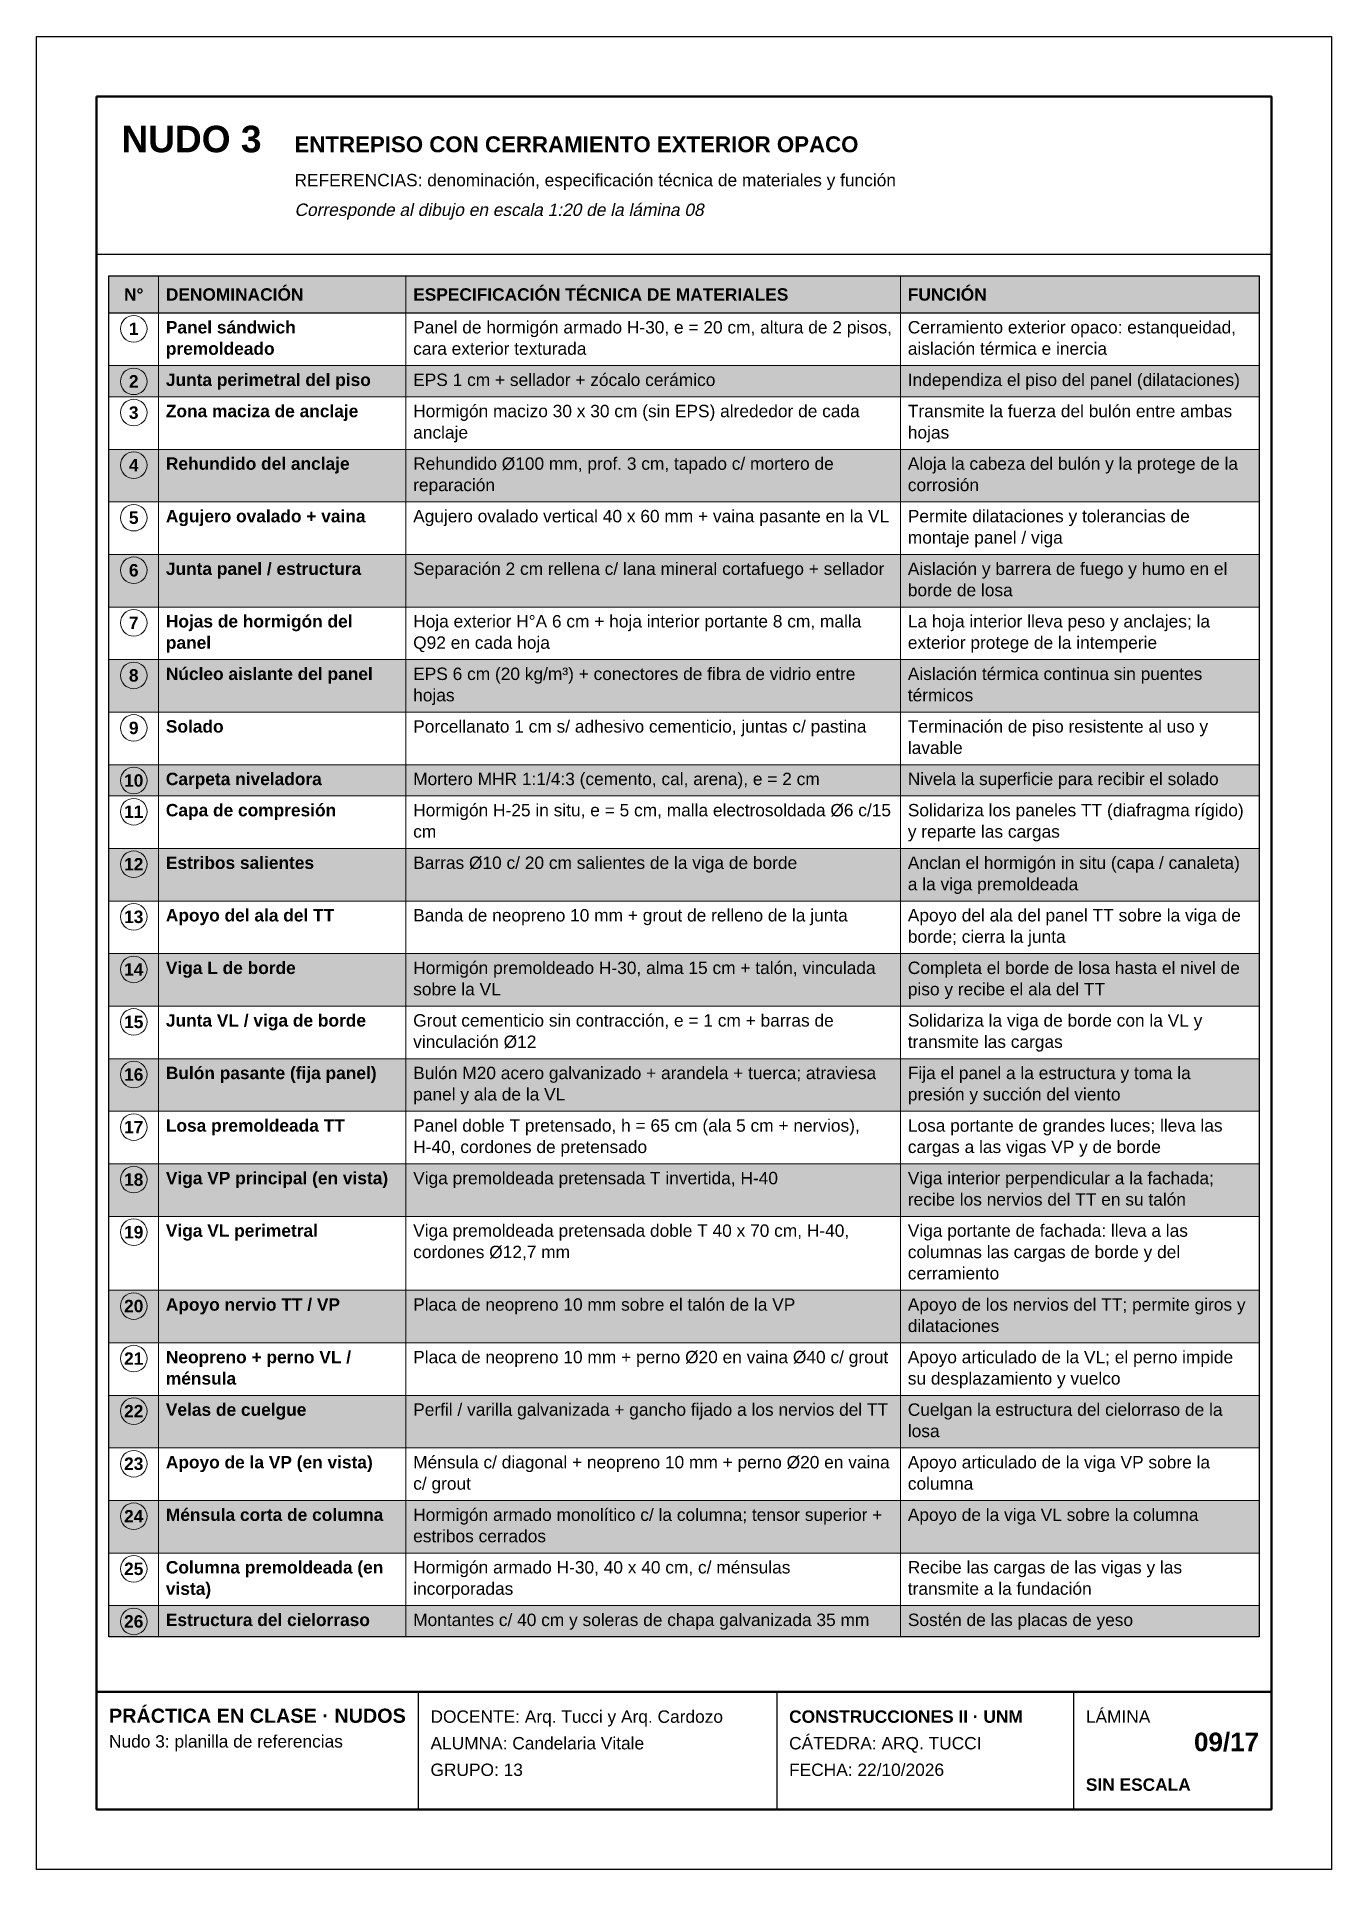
# Model space of a CAD drawing. Header units: millimetres. Extents: x 6 to 4194, y 6 to 5934.
import ezdxf
from ezdxf.enums import TextEntityAlignment as Align

# ---------------------------------------------------------------- set-up
doc = ezdxf.new("R2010")
doc.units = ezdxf.units.MM
doc.header["$LTSCALE"] = 20
for name, color, linetype in [('X-MARCO', 7, 'Continuous'), ('X-ROTULO', 7, 'Continuous'), ('X-TABLA', 7, 'Continuous'), ('X-TEXTOS', 7, 'Continuous')]:
    doc.layers.add(name, color=color, linetype=linetype)
doc.styles.add('ARIAL', font='arial.ttf')
doc.styles.add('ARIAL-B', font='arialbd.ttf')

msp = doc.modelspace()

# ---------------------------------------------------------------- hatches: boundary and pattern name
at = {"layer": 'X-TABLA', "true_color": 0xd9d9d9}
h = msp.add_hatch(color=254, dxfattribs=at)
h.dxf.hatch_style = 1
h.paths.add_polyline_path([(240, 5160), (3960, 5160), (3960, 5040), (240, 5040)])
at = {"layer": 'X-TABLA', "true_color": 0xf2f2f2}
h = msp.add_hatch(color=7, dxfattribs=at)
h.dxf.hatch_style = 1
h.paths.add_polyline_path([(240, 4870), (3960, 4870), (3960, 4769), (240, 4769)])
h = msp.add_hatch(color=7, dxfattribs=at)
h.dxf.hatch_style = 1
h.paths.add_polyline_path([(240, 4599), (3960, 4599), (3960, 4429), (240, 4429)])
h = msp.add_hatch(color=7, dxfattribs=at)
h.dxf.hatch_style = 1
h.paths.add_polyline_path([(240, 4259), (3960, 4259), (3960, 4089), (240, 4089)])
h = msp.add_hatch(color=7, dxfattribs=at)
h.dxf.hatch_style = 1
h.paths.add_polyline_path([(240, 3919), (3960, 3919), (3960, 3749), (240, 3749)])
h = msp.add_hatch(color=7, dxfattribs=at)
h.dxf.hatch_style = 1
h.paths.add_polyline_path([(240, 3579), (3960, 3579), (3960, 3478), (240, 3478)])
h = msp.add_hatch(color=7, dxfattribs=at)
h.dxf.hatch_style = 1
h.paths.add_polyline_path([(240, 3308), (3960, 3308), (3960, 3138), (240, 3138)])
h = msp.add_hatch(color=7, dxfattribs=at)
h.dxf.hatch_style = 1
h.paths.add_polyline_path([(240, 2968), (3960, 2968), (3960, 2798), (240, 2798)])
h = msp.add_hatch(color=7, dxfattribs=at)
h.dxf.hatch_style = 1
h.paths.add_polyline_path([(240, 2628), (3960, 2628), (3960, 2458), (240, 2458)])
h = msp.add_hatch(color=7, dxfattribs=at)
h.dxf.hatch_style = 1
h.paths.add_polyline_path([(240, 2288), (3960, 2288), (3960, 2118), (240, 2118)])
h = msp.add_hatch(color=7, dxfattribs=at)
h.dxf.hatch_style = 1
h.paths.add_polyline_path([(240, 1879), (3960, 1879), (3960, 1709), (240, 1709)])
h = msp.add_hatch(color=7, dxfattribs=at)
h.dxf.hatch_style = 1
h.paths.add_polyline_path([(240, 1539), (3960, 1539), (3960, 1369), (240, 1369)])
h = msp.add_hatch(color=7, dxfattribs=at)
h.dxf.hatch_style = 1
h.paths.add_polyline_path([(240, 1199), (3960, 1199), (3960, 1029), (240, 1029)])
h = msp.add_hatch(color=7, dxfattribs=at)
h.dxf.hatch_style = 1
h.paths.add_polyline_path([(240, 859), (3960, 859), (3960, 758), (240, 758)])

# ---------------------------------------------------------------- linework, layer by layer
at = {"layer": 'X-MARCO', "lineweight": 30}
msp.add_lwpolyline([(6, 5934), (4194, 5934), (4194, 6), (6, 6)], close=True, dxfattribs=at)
at = {"layer": 'X-MARCO', "lineweight": 50}
msp.add_lwpolyline([(200, 5740), (4000, 5740), (4000, 200), (200, 200)], close=True, dxfattribs=at)
at = {"layer": 'X-ROTULO', "lineweight": 50}
msp.add_lwpolyline([(200, 580), (4000, 580), (4000, 200), (200, 200)], close=True, dxfattribs=at)
at = {"layer": 'X-ROTULO', "lineweight": 25}
for points in [[(1240, 580), (1240, 200)], [(2400, 580), (2400, 200)], [(3360, 580), (3360, 200)]]:
    msp.add_lwpolyline(points, dxfattribs=at)
at = {"layer": 'X-TABLA', "lineweight": 25}
msp.add_lwpolyline([(240, 5160), (3960, 5160), (3960, 5040), (240, 5040)], close=True, dxfattribs=at)
at = {"layer": 'X-TABLA', "lineweight": 30}
msp.add_lwpolyline([(240, 5160), (3960, 5160), (3960, 758), (240, 758)], close=True, dxfattribs=at)
at = {"layer": 'X-TABLA', "lineweight": 13}
for points in [[(400, 5160), (400, 758)], [(1200, 5160), (1200, 758)], [(2800, 5160), (2800, 758)], [(240, 4870), (3960, 4870)], [(240, 4769), (3960, 4769)], [(240, 4599), (3960, 4599)], [(240, 4429), (3960, 4429)], [(240, 4259), (3960, 4259)], [(240, 4089), (3960, 4089)], [(240, 3919), (3960, 3919)], [(240, 3749), (3960, 3749)], [(240, 3579), (3960, 3579)], [(240, 3478), (3960, 3478)], [(240, 3308), (3960, 3308)], [(240, 3138), (3960, 3138)], [(240, 2968), (3960, 2968)], [(240, 2798), (3960, 2798)], [(240, 2628), (3960, 2628)], [(240, 2458), (3960, 2458)], [(240, 2288), (3960, 2288)], [(240, 2118), (3960, 2118)], [(240, 1879), (3960, 1879)], [(240, 1709), (3960, 1709)], [(240, 1539), (3960, 1539)], [(240, 1369), (3960, 1369)], [(240, 1199), (3960, 1199)], [(240, 1029), (3960, 1029)], [(240, 859), (3960, 859)], [(240, 758), (3960, 758)]]:
    msp.add_lwpolyline(points, dxfattribs=at)
at = {"layer": 'X-TABLA', "lineweight": 18}
for centre in [(320, 4989), (320, 4819), (320, 4718), (320, 4548), (320, 4378), (320, 4208), (320, 4038), (320, 3868), (320, 3698), (320, 3528), (320, 3427), (320, 3257), (320, 3087), (320, 2917), (320, 2747), (320, 2577), (320, 2407), (320, 2237), (320, 2067), (320, 1828), (320, 1658), (320, 1488), (320, 1318), (320, 1148), (320, 978), (320, 808)]:
    msp.add_circle(centre, 43, dxfattribs=at)
at = {"layer": 'X-TEXTOS', "lineweight": 25}
msp.add_lwpolyline([(200, 5230), (4000, 5230)], dxfattribs=at)

# ---------------------------------------------------------------- texts
at = {"layer": 'X-ROTULO'}
for s, height, style, p in [('PRÁCTICA EN CLASE · NUDOS', 45.824, 'ARIAL-B', (240, 480)), ('DOCENTE: Arq. Tucci y Arq. Cardozo', 40.096, 'ARIAL', (1280, 480)), ('CONSTRUCCIONES II · UNM', 40.096, 'ARIAL-B', (2440, 480)), ('LÁMINA', 40.1, 'ARIAL', (3400, 480)), ('Nudo 3: planilla de referencias', 40.096, 'ARIAL', (240, 400)), ('ALUMNA: Candelaria Vitale', 40.096, 'ARIAL', (1280, 394)), ('CÁTEDRA: ARQ. TUCCI', 40.096, 'ARIAL', (2440, 394)), ('GRUPO: 13', 40.1, 'ARIAL', (1280, 308)), ('FECHA: 22/10/2026', 40.096, 'ARIAL', (2440, 308)), ('SIN ESCALA', 40.1, 'ARIAL-B', (3400, 260))]:
    msp.add_text(s, height=height, dxfattribs=dict(at, style=style)).set_placement(p)
at = {"layer": 'X-ROTULO', "style": 'ARIAL-B'}
msp.add_text('09/17', height=60.14, dxfattribs=at).set_placement((3960, 388), align=Align.RIGHT)
at = {"layer": 'X-TABLA', "style": 'ARIAL-B'}
for s, p in [('N°', (320, 5080)), ('1', (320, 4969)), ('2', (320, 4799)), ('3', (320, 4698)), ('4', (320, 4528)), ('5', (320, 4358)), ('6', (320, 4188)), ('7', (320, 4018)), ('8', (320, 3848)), ('9', (320, 3678)), ('10', (320, 3508)), ('11', (320, 3407)), ('12', (320, 3237)), ('13', (320, 3067)), ('14', (320, 2897)), ('15', (320, 2727)), ('16', (320, 2557)), ('17', (320, 2387)), ('18', (320, 2217)), ('19', (320, 2047)), ('20', (320, 1808)), ('21', (320, 1638)), ('22', (320, 1468)), ('23', (320, 1298)), ('24', (320, 1128)), ('25', (320, 958)), ('26', (320, 788))]:
    msp.add_text(s, height=40.1, dxfattribs=at).set_placement(p, align=Align.CENTER)
at = {"layer": 'X-TABLA'}
for s, height, style, p in [('DENOMINACIÓN', 40.096, 'ARIAL-B', (424, 5080)), ('ESPECIFICACIÓN TÉCNICA DE MATERIALES', 40.096, 'ARIAL-B', (1224, 5080)), ('FUNCIÓN', 40.1, 'ARIAL-B', (2824, 5080)), ('Panel sándwich', 40.096, 'ARIAL-B', (424, 4974)), ('Panel de hormigón armado H-30, e = 20 cm, altura de 2 pisos,', 40.096, 'ARIAL', (1224, 4974)), ('Cerramiento exterior opaco: estanqueidad,', 40.096, 'ARIAL', (2824, 4974)), ('premoldeado', 40.096, 'ARIAL-B', (424, 4905)), ('cara exterior texturada', 40.096, 'ARIAL', (1224, 4905)), ('aislación térmica e inercia', 40.096, 'ARIAL', (2824, 4905)), ('Junta perimetral del piso', 40.096, 'ARIAL-B', (424, 4804)), ('EPS 1 cm + sellador + zócalo cerámico', 40.096, 'ARIAL', (1224, 4804)), ('Independiza el piso del panel (dilataciones)', 40.096, 'ARIAL', (2824, 4804)), ('Zona maciza de anclaje', 40.096, 'ARIAL-B', (424, 4703)), ('Hormigón macizo 30 x 30 cm (sin EPS) alrededor de cada', 40.096, 'ARIAL', (1224, 4703)), ('Transmite la fuerza del bulón entre ambas', 40.096, 'ARIAL', (2824, 4703)), ('anclaje', 40.1, 'ARIAL', (1224, 4634)), ('hojas', 40.1, 'ARIAL', (2824, 4634)), ('Rehundido del anclaje', 40.096, 'ARIAL-B', (424, 4533)), ('Rehundido Ø100 mm, prof. 3 cm, tapado c/ mortero de', 40.096, 'ARIAL', (1224, 4533)), ('Aloja la cabeza del bulón y la protege de la', 40.096, 'ARIAL', (2824, 4533)), ('reparación', 40.1, 'ARIAL', (1224, 4464)), ('corrosión', 40.1, 'ARIAL', (2824, 4464)), ('Agujero ovalado + vaina', 40.096, 'ARIAL-B', (424, 4363)), ('Agujero ovalado vertical 40 x 60 mm + vaina pasante en la VL', 40.096, 'ARIAL', (1224, 4363)), ('Permite dilataciones y tolerancias de', 40.096, 'ARIAL', (2824, 4363)), ('montaje panel / viga', 40.096, 'ARIAL', (2824, 4294)), ('Junta panel / estructura', 40.096, 'ARIAL-B', (424, 4193)), ('Separación 2 cm rellena c/ lana mineral cortafuego + sellador', 40.096, 'ARIAL', (1224, 4193)), ('Aislación y barrera de fuego y humo en el', 40.096, 'ARIAL', (2824, 4193)), ('borde de losa', 40.096, 'ARIAL', (2824, 4124)), ('Hojas de hormigón del', 40.096, 'ARIAL-B', (424, 4023)), ('Hoja exterior H°A 6 cm + hoja interior portante 8 cm, malla', 40.096, 'ARIAL', (1224, 4023)), ('La hoja interior lleva peso y anclajes; la', 40.096, 'ARIAL', (2824, 4023)), ('panel', 40.1, 'ARIAL-B', (424, 3954)), ('Q92 en cada hoja', 40.096, 'ARIAL', (1224, 3954)), ('exterior protege de la intemperie', 40.096, 'ARIAL', (2824, 3954)), ('Núcleo aislante del panel', 40.096, 'ARIAL-B', (424, 3853)), ('EPS 6 cm (20 kg/m³) + conectores de fibra de vidrio entre', 40.096, 'ARIAL', (1224, 3853)), ('Aislación térmica continua sin puentes', 40.096, 'ARIAL', (2824, 3853)), ('hojas', 40.1, 'ARIAL', (1224, 3784)), ('térmicos', 40.1, 'ARIAL', (2824, 3784)), ('Solado', 40.1, 'ARIAL-B', (424, 3683)), ('Porcellanato 1 cm s/ adhesivo cementicio, juntas c/ pastina', 40.096, 'ARIAL', (1224, 3683)), ('Terminación de piso resistente al uso y', 40.096, 'ARIAL', (2824, 3683)), ('lavable', 40.1, 'ARIAL', (2824, 3614)), ('Carpeta niveladora', 40.096, 'ARIAL-B', (424, 3513)), ('Mortero MHR 1:1/4:3 (cemento, cal, arena), e = 2 cm', 40.096, 'ARIAL', (1224, 3513)), ('Nivela la superficie para recibir el solado', 40.096, 'ARIAL', (2824, 3513)), ('Capa de compresión', 40.096, 'ARIAL-B', (424, 3412)), ('Hormigón H-25 in situ, e = 5 cm, malla electrosoldada Ø6 c/15', 40.096, 'ARIAL', (1224, 3412)), ('Solidariza los paneles TT (diafragma rígido)', 40.096, 'ARIAL', (2824, 3412)), ('y reparte las cargas', 40.096, 'ARIAL', (2824, 3343)), ('cm', 40.1, 'ARIAL', (1224, 3343)), ('Estribos salientes', 40.096, 'ARIAL-B', (424, 3242)), ('Barras Ø10 c/ 20 cm salientes de la viga de borde', 40.096, 'ARIAL', (1224, 3242)), ('Anclan el hormigón in situ (capa / canaleta)', 40.096, 'ARIAL', (2824, 3242)), ('a la viga premoldeada', 40.096, 'ARIAL', (2824, 3173)), ('Apoyo del ala del TT', 40.096, 'ARIAL-B', (424, 3072)), ('Banda de neopreno 10 mm + grout de relleno de la junta', 40.096, 'ARIAL', (1224, 3072)), ('Apoyo del ala del panel TT sobre la viga de', 40.096, 'ARIAL', (2824, 3072)), ('borde; cierra la junta', 40.096, 'ARIAL', (2824, 3003)), ('Viga L de borde', 40.096, 'ARIAL-B', (424, 2902)), ('Hormigón premoldeado H-30, alma 15 cm + talón, vinculada', 40.096, 'ARIAL', (1224, 2902)), ('Completa el borde de losa hasta el nivel de', 40.096, 'ARIAL', (2824, 2902)), ('sobre la VL', 40.096, 'ARIAL', (1224, 2833)), ('piso y recibe el ala del TT', 40.096, 'ARIAL', (2824, 2833)), ('Junta VL / viga de borde', 40.096, 'ARIAL-B', (424, 2732)), ('Grout cementicio sin contracción, e = 1 cm + barras de', 40.096, 'ARIAL', (1224, 2732)), ('Solidariza la viga de borde con la VL y', 40.096, 'ARIAL', (2824, 2732)), ('vinculación Ø12', 40.096, 'ARIAL', (1224, 2663)), ('transmite las cargas', 40.096, 'ARIAL', (2824, 2663)), ('Bulón pasante (fija panel)', 40.096, 'ARIAL-B', (424, 2562)), ('Bulón M20 acero galvanizado + arandela + tuerca; atraviesa', 40.096, 'ARIAL', (1224, 2562)), ('Fija el panel a la estructura y toma la', 40.096, 'ARIAL', (2824, 2562)), ('panel y ala de la VL', 40.096, 'ARIAL', (1224, 2493)), ('presión y succión del viento', 40.096, 'ARIAL', (2824, 2493)), ('Losa premoldeada TT', 40.096, 'ARIAL-B', (424, 2392)), ('Panel doble T pretensado, h = 65 cm (ala 5 cm + nervios),', 40.096, 'ARIAL', (1224, 2392)), ('Losa portante de grandes luces; lleva las', 40.096, 'ARIAL', (2824, 2392)), ('H-40, cordones de pretensado', 40.096, 'ARIAL', (1224, 2323)), ('cargas a las vigas VP y de borde', 40.096, 'ARIAL', (2824, 2323)), ('Viga VP principal (en vista)', 40.096, 'ARIAL-B', (424, 2222)), ('Viga premoldeada pretensada T invertida, H-40', 40.096, 'ARIAL', (1224, 2222)), ('Viga interior perpendicular a la fachada;', 40.096, 'ARIAL', (2824, 2222)), ('recibe los nervios del TT en su talón', 40.096, 'ARIAL', (2824, 2153)), ('Viga VL perimetral', 40.096, 'ARIAL-B', (424, 2052)), ('Viga premoldeada pretensada doble T 40 x 70 cm, H-40,', 40.096, 'ARIAL', (1224, 2052)), ('Viga portante de fachada: lleva a las', 40.096, 'ARIAL', (2824, 2052)), ('cordones Ø12,7 mm', 40.096, 'ARIAL', (1224, 1983)), ('columnas las cargas de borde y del', 40.096, 'ARIAL', (2824, 1983)), ('cerramiento', 40.096, 'ARIAL', (2824, 1914)), ('Apoyo nervio TT / VP', 40.096, 'ARIAL-B', (424, 1813)), ('Placa de neopreno 10 mm sobre el talón de la VP', 40.096, 'ARIAL', (1224, 1813)), ('Apoyo de los nervios del TT; permite giros y', 40.096, 'ARIAL', (2824, 1813)), ('dilataciones', 40.096, 'ARIAL', (2824, 1744)), ('Neopreno + perno VL /', 40.096, 'ARIAL-B', (424, 1643)), ('Placa de neopreno 10 mm + perno Ø20 en vaina Ø40 c/ grout', 40.096, 'ARIAL', (1224, 1643)), ('Apoyo articulado de la VL; el perno impide', 40.096, 'ARIAL', (2824, 1643)), ('ménsula', 40.1, 'ARIAL-B', (424, 1574)), ('su desplazamiento y vuelco', 40.096, 'ARIAL', (2824, 1574)), ('Velas de cuelgue', 40.096, 'ARIAL-B', (424, 1473)), ('Perfil / varilla galvanizada + gancho fijado a los nervios del TT', 40.096, 'ARIAL', (1224, 1473)), ('Cuelgan la estructura del cielorraso de la', 40.096, 'ARIAL', (2824, 1473)), ('losa', 40.1, 'ARIAL', (2824, 1404)), ('Apoyo de la VP (en vista)', 40.096, 'ARIAL-B', (424, 1303)), ('Ménsula c/ diagonal + neopreno 10 mm + perno Ø20 en vaina', 40.096, 'ARIAL', (1224, 1303)), ('Apoyo articulado de la viga VP sobre la', 40.096, 'ARIAL', (2824, 1303)), ('c/ grout', 40.1, 'ARIAL', (1224, 1234)), ('columna', 40.1, 'ARIAL', (2824, 1234)), ('Ménsula corta de columna', 40.096, 'ARIAL-B', (424, 1133)), ('Hormigón armado monolítico c/ la columna; tensor superior +', 40.096, 'ARIAL', (1224, 1133)), ('Apoyo de la viga VL sobre la columna', 40.096, 'ARIAL', (2824, 1133)), ('estribos cerrados', 40.096, 'ARIAL', (1224, 1064)), ('Columna premoldeada (en', 40.096, 'ARIAL-B', (424, 963)), ('Hormigón armado H-30, 40 x 40 cm, c/ ménsulas', 40.096, 'ARIAL', (1224, 963)), ('Recibe las cargas de las vigas y las', 40.096, 'ARIAL', (2824, 963)), ('vista)', 40.1, 'ARIAL-B', (424, 894)), ('incorporadas', 40.096, 'ARIAL', (1224, 894)), ('transmite a la fundación', 40.096, 'ARIAL', (2824, 894)), ('Estructura del cielorraso', 40.096, 'ARIAL-B', (424, 793)), ('Montantes c/ 40 cm y soleras de chapa galvanizada 35 mm', 40.096, 'ARIAL', (1224, 793)), ('Sostén de las placas de yeso', 40.096, 'ARIAL', (2824, 793))]:
    msp.add_text(s, height=height, dxfattribs=dict(at, style=style)).set_placement(p)
at = {"layer": 'X-TEXTOS'}
for s, height, style, p in [('NUDO 3', 85.92, 'ARIAL-B', (280, 5560)), ('ENTREPISO CON CERRAMIENTO EXTERIOR OPACO', 51.552, 'ARIAL-B', (840, 5560)), ('REFERENCIAS: denominación, especificación técnica de materiales y función', 40.096, 'ARIAL', (840, 5450))]:
    msp.add_text(s, height=height, dxfattribs=dict(at, style=style)).set_placement(p)
at = {"layer": 'X-TEXTOS', "style": 'ARIAL', "oblique": 12}
msp.add_text('Corresponde al dibujo en escala 1:20 de la lámina 08', height=40.096, dxfattribs=at).set_placement((840, 5354))

doc.saveas('drawing.dxf')
